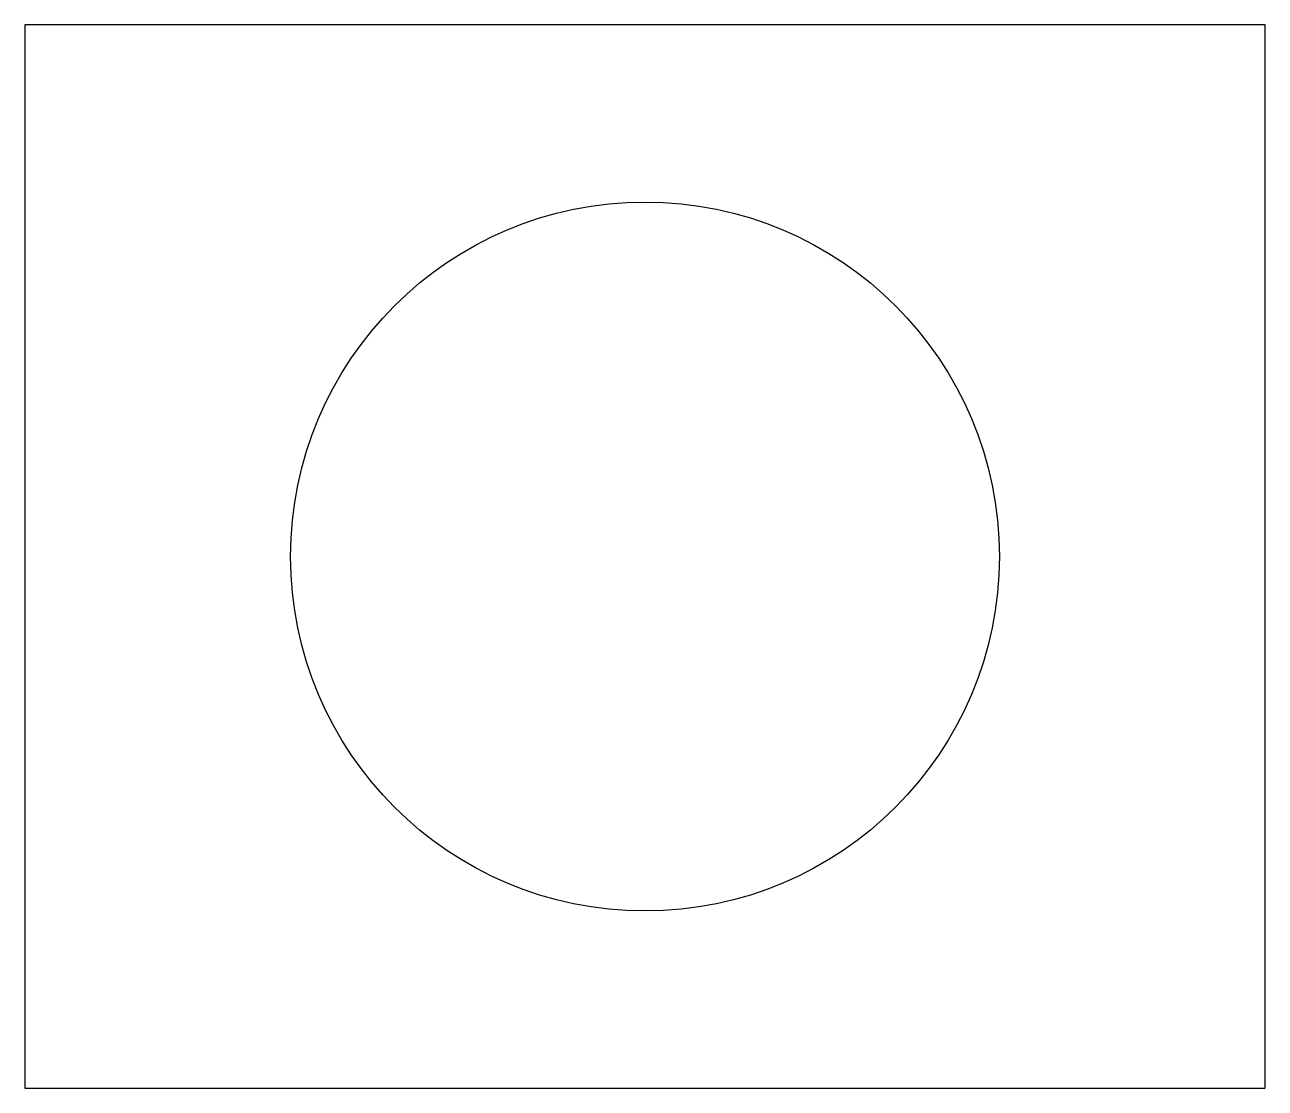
# Model space of a CAD drawing. Header units: millimetres. Extents: x 125 to 475, y 250 to 550.
import ezdxf

# ---------------------------------------------------------------- set-up
doc = ezdxf.new("R2010")
doc.units = ezdxf.units.MM

msp = doc.modelspace()

# ---------------------------------------------------------------- linework, layer by layer
at = {"color": 7, "linetype": 'Continuous', "lineweight": 25}
for p, q in [((475, 550), (125, 550)), ((125, 550), (125, 250)), ((475, 250), (475, 550)), ((125, 250), (475, 250))]:
    msp.add_line(p, q, dxfattribs=at)
msp.add_circle((300, 400), 100, dxfattribs=at)

doc.saveas('drawing.dxf')
